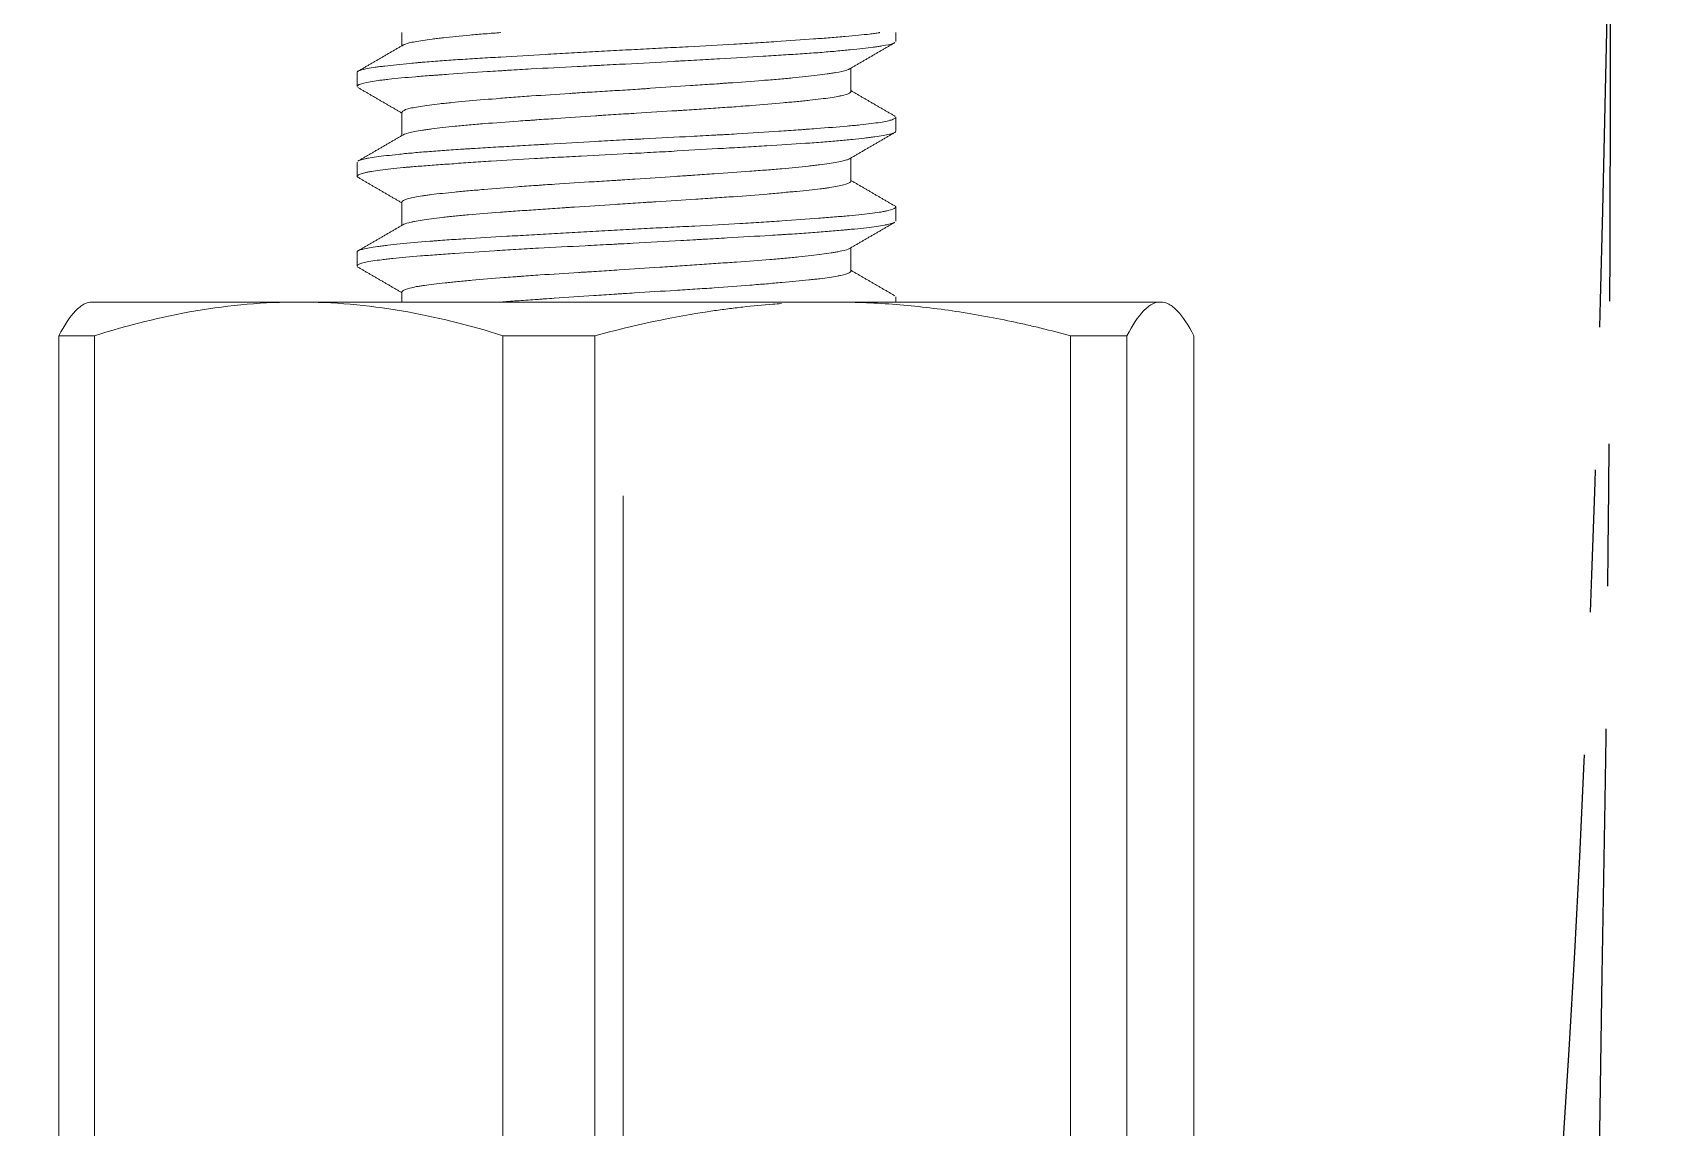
# Model space of a CAD drawing. Extents: x 8168 to 8762, y -18192 to -17772.
# Drawn here: x 8510.92 to 8529.07, y -18111.63 to -18099.44 of the extents above; entities that cross this region are included whole.
import ezdxf

# ---------------------------------------------------------------- set-up
doc = ezdxf.new("R2010")
doc.units = 0
doc.header["$MEASUREMENT"] = 0
for name, pattern in [('CENTER', [47.5, 22, -8.5, 8.5, -8.5]), ('CENTER2', [28.575, 19.05, -3.175, 3.175, -3.175]), ('HIDDEN2', [4.7625, 3.175, -1.5875])]:
    doc.linetypes.add(name, pattern=pattern)
doc.layers.add('1', color=4, linetype='HIDDEN2')
doc.layers.add('CENTER', color=1, linetype='CENTER2')

msp = doc.modelspace()

# ---------------------------------------------------------------- linework, layer by layer
at = {"layer": '1', "color": 1, "linetype": 'CENTER', "lineweight": 13}
msp.add_line((8517.493, -18057.099, 0), (8517.493, -18129.941, 0), dxfattribs=at)
at = {"layer": '1', "color": 7, "linetype": 'Continuous', "lineweight": 18}
for p, q in [((8515.03, -18099.441, 0), (8515.03, -18099.587, 0)), ((8520.53, -18099.54, 0), (8520.53, -18099.441, 0)), ((8514.53, -18099.884, 0), (8514.533, -18099.877, 0)), ((8514.53, -18099.884, 0), (8514.53, -18100.039, 0)), ((8520.03, -18100.095, 0), (8520.03, -18099.837, 0)), ((8515.03, -18100.329, 0), (8515.03, -18100.587, 0)), ((8520.53, -18100.539, 0), (8520.53, -18100.384, 0)), ((8514.53, -18100.884, 0), (8514.53, -18101.04, 0)), ((8520.03, -18101.096, 0), (8520.03, -18100.837, 0)), ((8515.03, -18101.328, 0), (8515.03, -18101.587, 0)), ((8520.53, -18101.539, 0), (8520.53, -18101.384, 0)), ((8514.53, -18101.884, 0), (8514.53, -18102.039, 0)), ((8520.03, -18102.095, 0), (8520.03, -18101.837, 0)), ((8515.03, -18102.328, 0), (8515.03, -18102.441, 0)), ((8511.581, -18102.441, 0), (8523.479, -18102.441, 0)), ((8520.53, -18102.441, 0), (8520.53, -18102.384, 0)), ((8511.208, -18122.065, 0), (8511.208, -18102.816, 0)), ((8511.604, -18102.816, 0), (8511.208, -18102.816, 0)), ((8511.604, -18122.065, 0), (8511.604, -18102.816, 0)), ((8517.18, -18102.816, 0), (8516.155, -18102.816, 0)), ((8516.155, -18122.065, 0), (8516.155, -18102.816, 0)), ((8517.18, -18122.065, 0), (8517.18, -18102.816, 0)), ((8523.106, -18102.816, 0), (8522.477, -18102.816, 0)), ((8522.477, -18122.065, 0), (8522.477, -18102.816, 0)), ((8523.106, -18122.065, 0), (8523.106, -18102.816, 0)), ((8523.852, -18122.065, 0), (8523.852, -18102.816, 0))]:
    msp.add_line(p, q, dxfattribs=at)
for points, knots in [([(8514.539, -18099.872, 0), (8514.541, -18099.87, 0), (8514.543, -18099.869, 0), (8514.554, -18099.863, 0), (8514.567, -18099.859, 0), (8514.618, -18099.845, 0), (8514.667, -18099.836, 0), (8514.74, -18099.826, 0), (8514.748, -18099.825, 0), (8514.766, -18099.822, 0), (8514.792, -18099.819, 0), (8514.821, -18099.815, 0), (8514.88, -18099.808, 0), (8514.966, -18099.798, 0), (8515.066, -18099.788, 0), (8515.146, -18099.781, 0), (8515.187, -18099.777, 0), (8515.23, -18099.773, 0), (8515.259, -18099.771, 0), (8515.274, -18099.77, 0), (8515.349, -18099.763, 0), (8515.412, -18099.759, 0), (8515.542, -18099.749, 0), (8515.678, -18099.74, 0), (8515.823, -18099.731, 0), (8515.936, -18099.724, 0), (8515.974, -18099.722, 0), (8516.052, -18099.717, 0), (8516.092, -18099.715, 0), (8516.291, -18099.703, 0), (8516.456, -18099.694, 0), (8516.711, -18099.679, 0), (8516.797, -18099.674, 0), (8516.929, -18099.667, 0), (8516.973, -18099.664, 0), (8517.062, -18099.659, 0), (8517.107, -18099.657, 0), (8517.24, -18099.649, 0), (8517.33, -18099.644, 0), (8517.508, -18099.635, 0), (8517.597, -18099.63, 0), (8517.775, -18099.621, 0), (8517.865, -18099.616, 0), (8517.998, -18099.609, 0), (8518.043, -18099.607, 0), (8518.132, -18099.603, 0), (8518.176, -18099.6, 0), (8518.394, -18099.589, 0), (8518.563, -18099.58, 0), (8518.809, -18099.566, 0), (8518.89, -18099.561, 0), (8519.009, -18099.554, 0), (8519.048, -18099.551, 0), (8519.125, -18099.546, 0), (8519.162, -18099.544, 0), (8519.348, -18099.531, 0), (8519.487, -18099.521, 0), (8519.648, -18099.509, 0), (8519.679, -18099.507, 0), (8519.741, -18099.502, 0), (8519.772, -18099.5, 0), (8519.86, -18099.493, 0), (8519.916, -18099.488, 0), (8520.072, -18099.475, 0), (8520.163, -18099.466, 0), (8520.259, -18099.454, 0), (8520.277, -18099.452, 0), (8520.304, -18099.448, 0), (8520.312, -18099.447, 0), (8520.329, -18099.444, 0), (8520.34, -18099.443, 0), (8520.35, -18099.441, 0), (8520.353, -18099.441, 0)], [0, 0, 0, 0, 0.0081922, 0.0081922, 0.0374525, 0.0374525, 0.0959731, 0.0959731, 0.1032881, 0.1032881, 0.1106032, 0.1252333, 0.1252333, 0.1544936, 0.1837539, 0.1837539, 0.1983841, 0.2056992, 0.2056992, 0.2130142, 0.2130142, 0.2422745, 0.2422745, 0.2715348, 0.3007951, 0.3007951, 0.3154253, 0.3154253, 0.3300554, 0.3300554, 0.388576, 0.388576, 0.4178363, 0.4178363, 0.4324664, 0.4324664, 0.4470966, 0.4470966, 0.4763569, 0.4763569, 0.5056172, 0.5056172, 0.5348774, 0.5348774, 0.5495076, 0.5495076, 0.5641377, 0.5641377, 0.6226583, 0.6226583, 0.6519186, 0.6519186, 0.6665488, 0.6665488, 0.6811789, 0.6811789, 0.7396995, 0.7396995, 0.7543296, 0.7543296, 0.7689598, 0.7689598, 0.7982201, 0.7982201, 0.8567407, 0.8567407, 0.8713708, 0.8713708, 0.8786859, 0.8786859, 0.886001, 0.8886784, 0.8886784, 0.8886784, 0.8886784]), ([(8515.042, -18099.58, 0), (8515.054, -18099.572, 0), (8515.076, -18099.564, 0), (8515.129, -18099.551, 0), (8515.151, -18099.547, 0), (8515.202, -18099.537, 0), (8515.26, -18099.528, 0), (8515.329, -18099.518, 0), (8515.387, -18099.51, 0), (8515.406, -18099.508, 0), (8515.448, -18099.503, 0), (8515.469, -18099.5, 0), (8515.58, -18099.488, 0), (8515.678, -18099.478, 0), (8515.841, -18099.463, 0), (8515.897, -18099.459, 0), (8515.986, -18099.452, 0), (8516.017, -18099.449, 0), (8516.075, -18099.445, 0), (8516.102, -18099.443, 0), (8516.13, -18099.441, 0)], [0, 0, 0, 0, 0.0517241, 0.0517241, 0.0816571, 0.0816571, 0.11159, 0.141523, 0.141523, 0.1564895, 0.1564895, 0.1714559, 0.1714559, 0.2313218, 0.2313218, 0.2612548, 0.2612548, 0.2762213, 0.2762213, 0.2893838, 0.2893838, 0.2893838, 0.2893838]), ([(8520.514, -18099.556, 0), (8520.51, -18099.558, 0), (8520.505, -18099.56, 0), (8520.475, -18099.571, 0), (8520.434, -18099.58, 0), (8520.363, -18099.591, 0), (8520.347, -18099.594, 0), (8520.315, -18099.599, 0), (8520.298, -18099.601, 0), (8520.244, -18099.608, 0), (8520.166, -18099.618, 0), (8520.027, -18099.632, 0), (8519.921, -18099.642, 0), (8519.836, -18099.65, 0), (8519.806, -18099.652, 0), (8519.747, -18099.657, 0), (8519.717, -18099.66, 0), (8519.623, -18099.667, 0), (8519.558, -18099.671, 0), (8519.423, -18099.681, 0), (8519.353, -18099.685, 0), (8519.244, -18099.692, 0), (8519.207, -18099.694, 0), (8519.132, -18099.699, 0), (8519.093, -18099.701, 0), (8518.899, -18099.713, 0), (8518.738, -18099.722, 0), (8518.487, -18099.736, 0), (8518.402, -18099.741, 0), (8518.272, -18099.749, 0), (8518.228, -18099.751, 0), (8518.162, -18099.755, 0), (8518.14, -18099.756, 0), (8518.096, -18099.759, 0), (8518.074, -18099.76, 0), (8517.875, -18099.771, 0), (8517.697, -18099.781, 0), (8517.429, -18099.795, 0), (8517.34, -18099.8, 0), (8517.228, -18099.806, 0), (8517.205, -18099.807, 0), (8517.161, -18099.809, 0), (8517.138, -18099.81, 0), (8517.071, -18099.814, 0), (8517.027, -18099.816, 0), (8516.806, -18099.827, 0), (8516.635, -18099.836, 0), (8516.384, -18099.85, 0), (8516.302, -18099.855, 0), (8516.2, -18099.861, 0), (8516.18, -18099.862, 0), (8516.14, -18099.865, 0), (8516.08, -18099.868, 0), (8516.022, -18099.872, 0), (8515.83, -18099.884, 0), (8515.686, -18099.894, 0), (8515.518, -18099.906, 0), (8515.468, -18099.91, 0), (8515.42, -18099.914, 0), (8515.388, -18099.916, 0), (8515.373, -18099.917, 0), (8515.295, -18099.923, 0), (8515.236, -18099.928, 0), (8515.069, -18099.941, 0), (8514.971, -18099.95, 0), (8514.865, -18099.962, 0), (8514.845, -18099.964, 0), (8514.816, -18099.968, 0), (8514.806, -18099.969, 0), (8514.788, -18099.971, 0), (8514.742, -18099.977, 0), (8514.703, -18099.983, 0), (8514.621, -18099.998, 0), (8514.581, -18100.008, 0), (8514.554, -18100.019, 0), (8514.551, -18100.02, 0), (8514.546, -18100.023, 0), (8514.544, -18100.024, 0), (8514.538, -18100.028, 0), (8514.535, -18100.03, 0), (8514.531, -18100.035, 0), (8514.53, -18100.038, 0), (8514.53, -18100.04, 0)], [0, 0, 0, 0, 0.012264, 0.012264, 0.071226, 0.071226, 0.085967, 0.085967, 0.100707, 0.100707, 0.130188, 0.15967, 0.189151, 0.189151, 0.203891, 0.203891, 0.218632, 0.218632, 0.248113, 0.248113, 0.277594, 0.277594, 0.292335, 0.292335, 0.307075, 0.307075, 0.366037, 0.366037, 0.395519, 0.395519, 0.410259, 0.410259, 0.417629, 0.417629, 0.425, 0.425, 0.483962, 0.483962, 0.513443, 0.513443, 0.520813, 0.520813, 0.528184, 0.528184, 0.542924, 0.542924, 0.601886, 0.601886, 0.631367, 0.631367, 0.638738, 0.638738, 0.646108, 0.660849, 0.660849, 0.719811, 0.719811, 0.734551, 0.741922, 0.741922, 0.749292, 0.749292, 0.778773, 0.778773, 0.837735, 0.837735, 0.852476, 0.852476, 0.859846, 0.859846, 0.867216, 0.896697, 0.896697, 0.95566, 0.95566, 0.96303, 0.96303, 0.9704, 0.9704, 0.985141, 0.985141, 1, 1, 1, 1]), ([(8520.012, -18099.848, 0), (8520.009, -18099.849, 0), (8520.006, -18099.85, 0), (8519.998, -18099.854, 0), (8519.991, -18099.856, 0), (8519.955, -18099.868, 0), (8519.913, -18099.877, 0), (8519.844, -18099.889, 0), (8519.829, -18099.891, 0), (8519.798, -18099.896, 0), (8519.782, -18099.898, 0), (8519.731, -18099.906, 0), (8519.694, -18099.911, 0), (8519.574, -18099.926, 0), (8519.484, -18099.936, 0), (8519.356, -18099.948, 0), (8519.33, -18099.95, 0), (8519.277, -18099.955, 0), (8519.249, -18099.958, 0), (8519.165, -18099.965, 0), (8519.107, -18099.969, 0), (8518.927, -18099.983, 0), (8518.8, -18099.992, 0), (8518.648, -18100.003, 0), (8518.631, -18100.004, 0), (8518.596, -18100.007, 0), (8518.579, -18100.008, 0), (8518.527, -18100.012, 0), (8518.492, -18100.014, 0), (8518.386, -18100.021, 0), (8518.315, -18100.026, 0), (8518.099, -18100.041, 0), (8517.951, -18100.051, 0), (8517.78, -18100.062, 0), (8517.761, -18100.064, 0), (8517.723, -18100.066, 0), (8517.666, -18100.07, 0), (8517.61, -18100.074, 0), (8517.496, -18100.081, 0), (8517.421, -18100.086, 0), (8517.271, -18100.095, 0), (8517.196, -18100.1, 0), (8517.084, -18100.106, 0), (8517.028, -18100.11, 0), (8516.973, -18100.113, 0), (8516.935, -18100.116, 0), (8516.917, -18100.117, 0), (8516.751, -18100.127, 0), (8516.609, -18100.137, 0), (8516.404, -18100.151, 0), (8516.338, -18100.156, 0), (8516.239, -18100.164, 0), (8516.207, -18100.166, 0), (8516.143, -18100.171, 0), (8516.111, -18100.174, 0), (8515.957, -18100.186, 0), (8515.843, -18100.196, 0), (8515.685, -18100.21, 0), (8515.635, -18100.215, 0), (8515.563, -18100.222, 0), (8515.54, -18100.224, 0), (8515.494, -18100.229, 0), (8515.473, -18100.231, 0), (8515.368, -18100.243, 0), (8515.296, -18100.252, 0), (8515.206, -18100.267, 0), (8515.179, -18100.272, 0), (8515.131, -18100.281, 0), (8515.111, -18100.286, 0), (8515.06, -18100.301, 0), (8515.04, -18100.312, 0), (8515.031, -18100.324, 0), (8515.03, -18100.326, 0), (8515.03, -18100.329, 0), (8515.03, -18100.329, 0), (8515.03, -18100.33, 0)], [0, 0, 0, 0, 0.008516, 0.008516, 0.023512, 0.023512, 0.083492, 0.083492, 0.098488, 0.098488, 0.113483, 0.113483, 0.143473, 0.143473, 0.203454, 0.203454, 0.218449, 0.218449, 0.233444, 0.233444, 0.263435, 0.263435, 0.323416, 0.323416, 0.330913, 0.330913, 0.338411, 0.338411, 0.353406, 0.353406, 0.383396, 0.383396, 0.443377, 0.443377, 0.450875, 0.450875, 0.458372, 0.473368, 0.473368, 0.503358, 0.503358, 0.533348, 0.533348, 0.548344, 0.555841, 0.555841, 0.563339, 0.563339, 0.62332, 0.62332, 0.65331, 0.65331, 0.668305, 0.668305, 0.6833, 0.6833, 0.743281, 0.743281, 0.773272, 0.773272, 0.788267, 0.788267, 0.803262, 0.803262, 0.863243, 0.863243, 0.893233, 0.893233, 0.923223, 0.923223, 0.983204, 0.983204, 0.998199, 0.998199, 1, 1, 1, 1]), ([(8515.049, -18100.576, 0), (8515.052, -18100.574, 0), (8515.056, -18100.572, 0), (8515.085, -18100.561, 0), (8515.122, -18100.552, 0), (8515.198, -18100.538, 0), (8515.227, -18100.533, 0), (8515.274, -18100.526, 0), (8515.291, -18100.523, 0), (8515.326, -18100.518, 0), (8515.344, -18100.516, 0), (8515.439, -18100.503, 0), (8515.526, -18100.493, 0), (8515.649, -18100.481, 0), (8515.674, -18100.478, 0), (8515.726, -18100.474, 0), (8515.753, -18100.471, 0), (8515.835, -18100.464, 0), (8515.891, -18100.459, 0), (8516.068, -18100.445, 0), (8516.193, -18100.436, 0), (8516.359, -18100.424, 0), (8516.393, -18100.422, 0), (8516.445, -18100.418, 0), (8516.462, -18100.417, 0), (8516.497, -18100.415, 0), (8516.514, -18100.413, 0), (8516.602, -18100.407, 0), (8516.672, -18100.402, 0), (8516.888, -18100.388, 0), (8517.035, -18100.378, 0), (8517.205, -18100.366, 0), (8517.224, -18100.365, 0), (8517.262, -18100.362, 0), (8517.281, -18100.361, 0), (8517.338, -18100.357, 0), (8517.376, -18100.355, 0), (8517.49, -18100.347, 0), (8517.566, -18100.343, 0), (8517.793, -18100.328, 0), (8517.943, -18100.319, 0), (8518.111, -18100.309, 0), (8518.129, -18100.308, 0), (8518.166, -18100.305, 0), (8518.222, -18100.302, 0), (8518.276, -18100.298, 0), (8518.384, -18100.291, 0), (8518.526, -18100.282, 0), (8518.662, -18100.272, 0), (8518.762, -18100.265, 0), (8518.795, -18100.262, 0), (8518.86, -18100.257, 0), (8518.892, -18100.255, 0), (8519.051, -18100.242, 0), (8519.168, -18100.232, 0), (8519.33, -18100.217, 0), (8519.382, -18100.213, 0), (8519.456, -18100.206, 0), (8519.481, -18100.203, 0), (8519.528, -18100.198, 0), (8519.55, -18100.196, 0), (8519.66, -18100.184, 0), (8519.736, -18100.175, 0), (8519.831, -18100.161, 0), (8519.86, -18100.156, 0), (8519.898, -18100.149, 0), (8519.91, -18100.146, 0), (8519.933, -18100.141, 0), (8519.943, -18100.139, 0), (8519.99, -18100.126, 0), (8520.014, -18100.116, 0), (8520.027, -18100.104, 0), (8520.03, -18100.1, 0), (8520.03, -18100.096, 0), (8520.03, -18100.095, 0), (8520.03, -18100.095, 0), (8520.03, -18100.095, 0)], [0, 0, 0, 0, 0.012066, 0.012066, 0.072394, 0.072394, 0.102558, 0.102558, 0.11764, 0.11764, 0.132722, 0.132722, 0.19305, 0.19305, 0.208132, 0.208132, 0.223214, 0.223214, 0.253378, 0.253378, 0.313707, 0.313707, 0.328789, 0.328789, 0.33633, 0.33633, 0.343871, 0.343871, 0.374035, 0.374035, 0.434363, 0.434363, 0.441904, 0.441904, 0.449445, 0.449445, 0.464527, 0.464527, 0.494691, 0.494691, 0.555019, 0.555019, 0.56256, 0.56256, 0.570101, 0.585183, 0.585183, 0.615347, 0.645512, 0.645512, 0.660594, 0.660594, 0.675676, 0.675676, 0.736004, 0.736004, 0.766168, 0.766168, 0.78125, 0.78125, 0.796332, 0.796332, 0.85666, 0.85666, 0.886824, 0.886824, 0.901906, 0.901906, 0.916988, 0.916988, 0.977317, 0.977317, 0.992399, 0.99994, 0.99994, 1, 1, 1, 1]), ([(8520.53, -18100.541, 0), (8520.53, -18100.543, 0), (8520.529, -18100.544, 0), (8520.525, -18100.551, 0), (8520.517, -18100.555, 0), (8520.503, -18100.561, 0), (8520.5, -18100.562, 0), (8520.493, -18100.564, 0), (8520.482, -18100.568, 0), (8520.469, -18100.571, 0), (8520.44, -18100.578, 0), (8520.394, -18100.587, 0), (8520.333, -18100.596, 0), (8520.281, -18100.603, 0), (8520.254, -18100.607, 0), (8520.224, -18100.61, 0), (8520.204, -18100.613, 0), (8520.194, -18100.614, 0), (8520.141, -18100.62, 0), (8520.05, -18100.63, 0), (8519.895, -18100.645, 0), (8519.779, -18100.655, 0), (8519.687, -18100.662, 0), (8519.655, -18100.664, 0), (8519.59, -18100.669, 0), (8519.557, -18100.671, 0), (8519.389, -18100.683, 0), (8519.246, -18100.692, 0), (8519.017, -18100.706, 0), (8518.939, -18100.71, 0), (8518.818, -18100.717, 0), (8518.777, -18100.72, 0), (8518.694, -18100.724, 0), (8518.653, -18100.727, 0), (8518.443, -18100.739, 0), (8518.272, -18100.749, 0), (8518.009, -18100.764, 0), (8517.92, -18100.769, 0), (8517.786, -18100.776, 0), (8517.741, -18100.779, 0), (8517.651, -18100.784, 0), (8517.606, -18100.786, 0), (8517.382, -18100.798, 0), (8517.204, -18100.807, 0), (8516.94, -18100.82, 0), (8516.852, -18100.825, 0), (8516.677, -18100.834, 0), (8516.591, -18100.839, 0), (8516.339, -18100.853, 0), (8516.178, -18100.862, 0), (8515.984, -18100.874, 0), (8515.946, -18100.877, 0), (8515.87, -18100.882, 0), (8515.833, -18100.884, 0), (8515.722, -18100.892, 0), (8515.652, -18100.897, 0), (8515.516, -18100.907, 0), (8515.451, -18100.911, 0), (8515.326, -18100.921, 0), (8515.266, -18100.925, 0), (8515.181, -18100.932, 0), (8515.153, -18100.935, 0), (8515.113, -18100.938, 0), (8515.099, -18100.939, 0), (8515.073, -18100.941, 0), (8515.009, -18100.947, 0), (8514.95, -18100.953, 0), (8514.82, -18100.967, 0), (8514.748, -18100.976, 0), (8514.683, -18100.987, 0), (8514.676, -18100.988, 0), (8514.662, -18100.991, 0), (8514.656, -18100.992, 0), (8514.637, -18100.996, 0), (8514.625, -18100.998, 0), (8514.594, -18101.006, 0), (8514.559, -18101.016, 0), (8514.541, -18101.025, 0), (8514.53, -18101.035, 0), (8514.529, -18101.04, 0), (8514.532, -18101.046, 0), (8514.533, -18101.047, 0), (8514.536, -18101.05, 0), (8514.539, -18101.052, 0), (8514.542, -18101.054, 0), (8514.544, -18101.055, 0)], [0, 0, 0, 0, 0.009973, 0.009973, 0.037677, 0.037677, 0.044603, 0.044603, 0.051529, 0.06538, 0.06538, 0.093084, 0.120788, 0.120788, 0.13464, 0.141566, 0.141566, 0.148492, 0.148492, 0.176196, 0.2039, 0.231604, 0.231604, 0.245456, 0.245456, 0.259308, 0.259308, 0.314716, 0.314716, 0.34242, 0.34242, 0.356271, 0.356271, 0.370123, 0.370123, 0.425531, 0.425531, 0.453235, 0.453235, 0.467087, 0.467087, 0.480939, 0.480939, 0.536347, 0.536347, 0.564051, 0.564051, 0.591755, 0.591755, 0.647162, 0.647162, 0.661014, 0.661014, 0.674866, 0.674866, 0.70257, 0.70257, 0.730274, 0.730274, 0.757978, 0.757978, 0.77183, 0.77183, 0.778756, 0.778756, 0.785682, 0.813386, 0.813386, 0.868794, 0.868794, 0.87572, 0.87572, 0.882646, 0.882646, 0.896498, 0.896498, 0.924201, 0.951905, 0.951905, 0.979609, 0.979609, 0.986535, 0.986535, 0.993461, 1, 1, 1, 1]), ([(8514.546, -18100.868, 0), (8514.556, -18100.863, 0), (8514.571, -18100.858, 0), (8514.6, -18100.85, 0), (8514.61, -18100.848, 0), (8514.632, -18100.843, 0), (8514.644, -18100.841, 0), (8514.683, -18100.834, 0), (8514.713, -18100.83, 0), (8514.812, -18100.816, 0), (8514.893, -18100.806, 0), (8515.013, -18100.794, 0), (8515.038, -18100.791, 0), (8515.089, -18100.786, 0), (8515.115, -18100.784, 0), (8515.197, -18100.776, 0), (8515.254, -18100.771, 0), (8515.374, -18100.762, 0), (8515.437, -18100.757, 0), (8515.569, -18100.747, 0), (8515.638, -18100.743, 0), (8515.728, -18100.737, 0), (8515.746, -18100.736, 0), (8515.782, -18100.734, 0), (8515.837, -18100.73, 0), (8515.893, -18100.727, 0), (8516.007, -18100.72, 0), (8516.162, -18100.711, 0), (8516.324, -18100.702, 0), (8516.449, -18100.694, 0), (8516.512, -18100.691, 0), (8516.597, -18100.686, 0), (8516.64, -18100.683, 0), (8516.835, -18100.672, 0), (8517.01, -18100.662, 0), (8517.275, -18100.647, 0), (8517.365, -18100.642, 0), (8517.499, -18100.635, 0), (8517.544, -18100.633, 0), (8517.612, -18100.629, 0), (8517.635, -18100.628, 0), (8517.68, -18100.626, 0), (8517.702, -18100.625, 0), (8517.904, -18100.614, 0), (8518.08, -18100.605, 0), (8518.34, -18100.592, 0), (8518.426, -18100.587, 0), (8518.532, -18100.581, 0), (8518.554, -18100.58, 0), (8518.596, -18100.578, 0), (8518.617, -18100.577, 0), (8518.68, -18100.573, 0), (8518.721, -18100.571, 0), (8518.926, -18100.559, 0), (8519.081, -18100.549, 0), (8519.302, -18100.534, 0), (8519.374, -18100.529, 0), (8519.461, -18100.523, 0), (8519.478, -18100.522, 0), (8519.512, -18100.519, 0), (8519.563, -18100.516, 0), (8519.612, -18100.512, 0), (8519.771, -18100.5, 0), (8519.885, -18100.491, 0), (8520.014, -18100.48, 0), (8520.051, -18100.476, 0), (8520.087, -18100.473, 0), (8520.11, -18100.471, 0), (8520.121, -18100.469, 0), (8520.178, -18100.464, 0), (8520.219, -18100.459, 0), (8520.331, -18100.445, 0), (8520.391, -18100.435, 0), (8520.446, -18100.423, 0), (8520.457, -18100.42, 0), (8520.475, -18100.415, 0), (8520.484, -18100.413, 0), (8520.505, -18100.405, 0), (8520.516, -18100.4, 0), (8520.528, -18100.391, 0), (8520.53, -18100.387, 0), (8520.53, -18100.384, 0)], [0, 0, 0, 0, 0.032546, 0.032546, 0.047287, 0.047287, 0.062028, 0.062028, 0.091509, 0.091509, 0.150471, 0.150471, 0.165211, 0.165211, 0.179952, 0.179952, 0.209433, 0.209433, 0.238914, 0.238914, 0.268395, 0.268395, 0.275765, 0.275765, 0.283136, 0.297876, 0.297876, 0.327357, 0.356838, 0.356838, 0.371579, 0.378949, 0.38632, 0.38632, 0.445282, 0.445282, 0.474763, 0.474763, 0.489503, 0.489503, 0.496874, 0.496874, 0.504244, 0.504244, 0.563206, 0.563206, 0.592687, 0.592687, 0.600057, 0.600057, 0.607428, 0.607428, 0.622168, 0.622168, 0.68113, 0.68113, 0.710612, 0.710612, 0.717982, 0.717982, 0.725352, 0.740093, 0.740093, 0.799055, 0.799055, 0.813795, 0.821166, 0.821166, 0.828536, 0.828536, 0.858017, 0.858017, 0.916979, 0.916979, 0.93172, 0.93172, 0.94646, 0.94646, 0.975941, 0.975941, 1, 1, 1, 1]), ([(8520.018, -18100.844, 0), (8520.012, -18100.848, 0), (8520.004, -18100.852, 0), (8519.981, -18100.86, 0), (8519.965, -18100.864, 0), (8519.905, -18100.878, 0), (8519.853, -18100.888, 0), (8519.756, -18100.902, 0), (8519.72, -18100.907, 0), (8519.662, -18100.915, 0), (8519.642, -18100.917, 0), (8519.601, -18100.922, 0), (8519.579, -18100.925, 0), (8519.468, -18100.937, 0), (8519.369, -18100.947, 0), (8519.205, -18100.961, 0), (8519.149, -18100.966, 0), (8519.06, -18100.973, 0), (8519.029, -18100.975, 0), (8518.968, -18100.98, 0), (8518.936, -18100.982, 0), (8518.778, -18100.994, 0), (8518.645, -18101.003, 0), (8518.437, -18101.018, 0), (8518.366, -18101.023, 0), (8518.275, -18101.029, 0), (8518.257, -18101.03, 0), (8518.22, -18101.033, 0), (8518.165, -18101.036, 0), (8518.11, -18101.04, 0), (8517.926, -18101.053, 0), (8517.777, -18101.063, 0), (8517.588, -18101.075, 0), (8517.531, -18101.079, 0), (8517.474, -18101.082, 0), (8517.436, -18101.085, 0), (8517.417, -18101.086, 0), (8517.322, -18101.092, 0), (8517.246, -18101.096, 0), (8517.022, -18101.11, 0), (8516.876, -18101.119, 0), (8516.696, -18101.131, 0), (8516.66, -18101.133, 0), (8516.607, -18101.137, 0), (8516.589, -18101.138, 0), (8516.554, -18101.141, 0), (8516.537, -18101.142, 0), (8516.45, -18101.148, 0), (8516.382, -18101.153, 0), (8516.185, -18101.168, 0), (8516.06, -18101.178, 0), (8515.913, -18101.19, 0), (8515.884, -18101.193, 0), (8515.828, -18101.197, 0), (8515.8, -18101.2, 0), (8515.719, -18101.207, 0), (8515.668, -18101.212, 0), (8515.523, -18101.226, 0), (8515.436, -18101.235, 0), (8515.341, -18101.247, 0), (8515.323, -18101.249, 0), (8515.288, -18101.254, 0), (8515.272, -18101.256, 0), (8515.225, -18101.263, 0), (8515.169, -18101.273, 0), (8515.125, -18101.283, 0), (8515.097, -18101.29, 0), (8515.089, -18101.293, 0), (8515.074, -18101.298, 0), (8515.067, -18101.301, 0), (8515.04, -18101.312, 0), (8515.03, -18101.321, 0), (8515.03, -18101.329, 0)], [0, 0, 0, 0, 0.023615, 0.023615, 0.053433, 0.053433, 0.113071, 0.113071, 0.142889, 0.142889, 0.157799, 0.157799, 0.172708, 0.172708, 0.232345, 0.232345, 0.262164, 0.262164, 0.277073, 0.277073, 0.291983, 0.291983, 0.35162, 0.35162, 0.381439, 0.381439, 0.388893, 0.388893, 0.396348, 0.411257, 0.411257, 0.470895, 0.470895, 0.485804, 0.493259, 0.493259, 0.500714, 0.500714, 0.530532, 0.530532, 0.59017, 0.59017, 0.605079, 0.605079, 0.612534, 0.612534, 0.619988, 0.619988, 0.649807, 0.649807, 0.709444, 0.709444, 0.724354, 0.724354, 0.739263, 0.739263, 0.769082, 0.769082, 0.828719, 0.828719, 0.843628, 0.843628, 0.858538, 0.858538, 0.888356, 0.918175, 0.918175, 0.933084, 0.933084, 0.947994, 0.947994, 1, 1, 1, 1]), ([(8515.041, -18101.58, 0), (8515.053, -18101.572, 0), (8515.074, -18101.565, 0), (8515.114, -18101.555, 0), (8515.124, -18101.553, 0), (8515.146, -18101.548, 0), (8515.157, -18101.546, 0), (8515.195, -18101.538, 0), (8515.223, -18101.534, 0), (8515.317, -18101.519, 0), (8515.392, -18101.509, 0), (8515.501, -18101.497, 0), (8515.524, -18101.494, 0), (8515.57, -18101.489, 0), (8515.594, -18101.487, 0), (8515.668, -18101.479, 0), (8515.719, -18101.474, 0), (8515.881, -18101.46, 0), (8515.997, -18101.45, 0), (8516.156, -18101.439, 0), (8516.188, -18101.436, 0), (8516.253, -18101.432, 0), (8516.286, -18101.429, 0), (8516.385, -18101.422, 0), (8516.521, -18101.413, 0), (8516.662, -18101.403, 0), (8516.77, -18101.396, 0), (8516.824, -18101.392, 0), (8516.879, -18101.388, 0), (8516.916, -18101.386, 0), (8516.935, -18101.384, 0), (8517.102, -18101.373, 0), (8517.252, -18101.363, 0), (8517.479, -18101.348, 0), (8517.555, -18101.343, 0), (8517.669, -18101.336, 0), (8517.707, -18101.334, 0), (8517.764, -18101.33, 0), (8517.783, -18101.329, 0), (8517.821, -18101.327, 0), (8517.84, -18101.326, 0), (8518.01, -18101.315, 0), (8518.158, -18101.306, 0), (8518.374, -18101.292, 0), (8518.445, -18101.287, 0), (8518.55, -18101.28, 0), (8518.585, -18101.277, 0), (8518.654, -18101.272, 0), (8518.688, -18101.27, 0), (8518.855, -18101.258, 0), (8518.98, -18101.248, 0), (8519.157, -18101.233, 0), (8519.214, -18101.228, 0), (8519.325, -18101.218, 0), (8519.377, -18101.213, 0), (8519.525, -18101.199, 0), (8519.613, -18101.19, 0), (8519.709, -18101.178, 0), (8519.727, -18101.176, 0), (8519.762, -18101.171, 0), (8519.78, -18101.169, 0), (8519.828, -18101.161, 0), (8519.857, -18101.157, 0), (8519.934, -18101.142, 0), (8519.972, -18101.132, 0), (8520.003, -18101.119, 0), (8520.008, -18101.117, 0), (8520.017, -18101.112, 0), (8520.021, -18101.109, 0), (8520.028, -18101.103, 0), (8520.03, -18101.099, 0), (8520.03, -18101.095, 0)], [0, 0, 0, 0, 0.049329, 0.049329, 0.064295, 0.064295, 0.079262, 0.079262, 0.109195, 0.109195, 0.169061, 0.169061, 0.184027, 0.184027, 0.198993, 0.198993, 0.228926, 0.228926, 0.288792, 0.288792, 0.303759, 0.303759, 0.318725, 0.318725, 0.348658, 0.378591, 0.378591, 0.393557, 0.401041, 0.401041, 0.408524, 0.408524, 0.46839, 0.46839, 0.498323, 0.498323, 0.513289, 0.513289, 0.520772, 0.520772, 0.528256, 0.528256, 0.588121, 0.588121, 0.618054, 0.618054, 0.633021, 0.633021, 0.647987, 0.647987, 0.707853, 0.707853, 0.737786, 0.737786, 0.767719, 0.767719, 0.827585, 0.827585, 0.842551, 0.842551, 0.857518, 0.857518, 0.887451, 0.887451, 0.947317, 0.947317, 0.962283, 0.962283, 0.97725, 0.97725, 1, 1, 1, 1]), ([(8514.53, -18101.884, 0), (8514.53, -18101.882, 0), (8514.531, -18101.88, 0), (8514.534, -18101.876, 0), (8514.538, -18101.872, 0), (8514.544, -18101.869, 0), (8514.548, -18101.866, 0), (8514.551, -18101.865, 0), (8514.565, -18101.86, 0), (8514.58, -18101.855, 0), (8514.637, -18101.842, 0), (8514.691, -18101.833, 0), (8514.776, -18101.821, 0), (8514.795, -18101.818, 0), (8514.823, -18101.815, 0), (8514.833, -18101.814, 0), (8514.853, -18101.811, 0), (8514.905, -18101.805, 0), (8514.961, -18101.799, 0), (8515.106, -18101.784, 0), (8515.216, -18101.774, 0), (8515.354, -18101.763, 0), (8515.369, -18101.762, 0), (8515.401, -18101.76, 0), (8515.417, -18101.758, 0), (8515.465, -18101.755, 0), (8515.498, -18101.752, 0), (8515.599, -18101.745, 0), (8515.668, -18101.741, 0), (8515.883, -18101.727, 0), (8516.035, -18101.718, 0), (8516.237, -18101.707, 0), (8516.278, -18101.704, 0), (8516.36, -18101.7, 0), (8516.402, -18101.697, 0), (8516.527, -18101.69, 0), (8516.696, -18101.68, 0), (8516.87, -18101.67, 0), (8517.001, -18101.663, 0), (8517.046, -18101.66, 0), (8517.134, -18101.655, 0), (8517.179, -18101.653, 0), (8517.314, -18101.645, 0), (8517.404, -18101.64, 0), (8517.582, -18101.631, 0), (8517.672, -18101.626, 0), (8517.849, -18101.617, 0), (8517.938, -18101.612, 0), (8518.071, -18101.606, 0), (8518.115, -18101.603, 0), (8518.203, -18101.599, 0), (8518.247, -18101.597, 0), (8518.465, -18101.585, 0), (8518.633, -18101.576, 0), (8518.876, -18101.562, 0), (8518.955, -18101.557, 0), (8519.072, -18101.549, 0), (8519.11, -18101.547, 0), (8519.186, -18101.542, 0), (8519.224, -18101.54, 0), (8519.407, -18101.527, 0), (8519.543, -18101.517, 0), (8519.731, -18101.503, 0), (8519.791, -18101.498, 0), (8519.877, -18101.491, 0), (8519.905, -18101.489, 0), (8519.959, -18101.485, 0), (8519.985, -18101.482, 0), (8520.111, -18101.471, 0), (8520.198, -18101.462, 0), (8520.307, -18101.448, 0), (8520.34, -18101.443, 0), (8520.384, -18101.436, 0), (8520.397, -18101.433, 0), (8520.423, -18101.428, 0), (8520.434, -18101.426, 0), (8520.487, -18101.413, 0), (8520.514, -18101.403, 0), (8520.527, -18101.391, 0), (8520.529, -18101.389, 0), (8520.531, -18101.384, 0), (8520.53, -18101.381, 0), (8520.528, -18101.376, 0), (8520.525, -18101.374, 0), (8520.521, -18101.371, 0)], [0, 0, 0, 0, 0.01112, 0.01112, 0.025021, 0.031972, 0.031972, 0.038922, 0.038922, 0.066725, 0.066725, 0.12233, 0.12233, 0.136231, 0.136231, 0.143182, 0.143182, 0.150132, 0.177935, 0.177935, 0.23354, 0.23354, 0.24049, 0.24049, 0.247441, 0.247441, 0.261342, 0.261342, 0.289145, 0.289145, 0.34475, 0.34475, 0.358651, 0.358651, 0.372552, 0.372552, 0.400355, 0.428157, 0.428157, 0.442059, 0.442059, 0.45596, 0.45596, 0.483762, 0.483762, 0.511565, 0.511565, 0.539367, 0.539367, 0.553269, 0.553269, 0.56717, 0.56717, 0.622775, 0.622775, 0.650578, 0.650578, 0.664479, 0.664479, 0.67838, 0.67838, 0.733985, 0.733985, 0.761788, 0.761788, 0.775689, 0.775689, 0.78959, 0.78959, 0.845195, 0.845195, 0.872998, 0.872998, 0.886899, 0.886899, 0.9008, 0.9008, 0.956405, 0.956405, 0.970306, 0.970306, 0.984208, 0.984208, 1, 1, 1, 1]), ([(8520.513, -18101.557, 0), (8520.513, -18101.557, 0), (8520.502, -18101.562, 0), (8520.487, -18101.566, 0), (8520.46, -18101.573, 0), (8520.445, -18101.577, 0), (8520.428, -18101.58, 0), (8520.416, -18101.582, 0), (8520.41, -18101.583, 0), (8520.351, -18101.594, 0), (8520.285, -18101.603, 0), (8520.163, -18101.618, 0), (8520.119, -18101.623, 0), (8520.048, -18101.63, 0), (8520.023, -18101.632, 0), (8519.985, -18101.636, 0), (8519.972, -18101.637, 0), (8519.945, -18101.64, 0), (8519.878, -18101.646, 0), (8519.806, -18101.652, 0), (8519.686, -18101.662, 0), (8519.623, -18101.667, 0), (8519.492, -18101.676, 0), (8519.423, -18101.681, 0), (8519.334, -18101.686, 0), (8519.316, -18101.687, 0), (8519.279, -18101.69, 0), (8519.261, -18101.691, 0), (8519.205, -18101.694, 0), (8519.168, -18101.697, 0), (8518.978, -18101.708, 0), (8518.819, -18101.717, 0), (8518.571, -18101.731, 0), (8518.486, -18101.736, 0), (8518.378, -18101.743, 0), (8518.356, -18101.744, 0), (8518.313, -18101.746, 0), (8518.248, -18101.75, 0), (8518.182, -18101.754, 0), (8517.963, -18101.766, 0), (8517.786, -18101.776, 0), (8517.562, -18101.788, 0), (8517.518, -18101.791, 0), (8517.45, -18101.794, 0), (8517.428, -18101.795, 0), (8517.383, -18101.798, 0), (8517.36, -18101.799, 0), (8517.247, -18101.805, 0), (8517.158, -18101.809, 0), (8516.893, -18101.823, 0), (8516.72, -18101.832, 0), (8516.508, -18101.843, 0), (8516.466, -18101.846, 0), (8516.382, -18101.85, 0), (8516.341, -18101.853, 0), (8516.218, -18101.86, 0), (8516.138, -18101.865, 0), (8515.904, -18101.879, 0), (8515.757, -18101.889, 0), (8515.584, -18101.902, 0), (8515.55, -18101.904, 0), (8515.483, -18101.909, 0), (8515.45, -18101.911, 0), (8515.355, -18101.919, 0), (8515.294, -18101.923, 0), (8515.122, -18101.937, 0), (8515.019, -18101.946, 0), (8514.907, -18101.957, 0), (8514.885, -18101.96, 0), (8514.844, -18101.964, 0), (8514.824, -18101.967, 0), (8514.768, -18101.974, 0), (8514.701, -18101.983, 0), (8514.622, -18101.998, 0), (8514.585, -18102.008, 0), (8514.556, -18102.018, 0), (8514.545, -18102.023, 0), (8514.533, -18102.032, 0), (8514.53, -18102.036, 0), (8514.53, -18102.04, 0)], [0, 0, 0, 0, 0.001887, 0.031368, 0.031368, 0.046108, 0.053479, 0.053479, 0.060849, 0.060849, 0.119811, 0.119811, 0.149292, 0.149292, 0.164033, 0.164033, 0.171403, 0.171403, 0.178774, 0.208255, 0.208255, 0.237736, 0.237736, 0.267217, 0.267217, 0.274587, 0.274587, 0.281958, 0.281958, 0.296698, 0.296698, 0.35566, 0.35566, 0.385142, 0.385142, 0.392512, 0.392512, 0.399882, 0.414623, 0.414623, 0.473585, 0.473585, 0.488326, 0.488326, 0.495696, 0.495696, 0.503066, 0.503066, 0.532547, 0.532547, 0.59151, 0.59151, 0.60625, 0.60625, 0.620991, 0.620991, 0.650472, 0.650472, 0.709434, 0.709434, 0.724175, 0.724175, 0.738915, 0.738915, 0.768397, 0.768397, 0.827359, 0.827359, 0.8421, 0.8421, 0.85684, 0.85684, 0.886321, 0.915802, 0.945284, 0.945284, 0.974765, 0.974765, 1, 1, 1, 1]), ([(8520.013, -18101.847, 0), (8520.009, -18101.849, 0), (8520.006, -18101.85, 0), (8519.979, -18101.861, 0), (8519.943, -18101.87, 0), (8519.881, -18101.882, 0), (8519.868, -18101.885, 0), (8519.84, -18101.889, 0), (8519.825, -18101.892, 0), (8519.778, -18101.899, 0), (8519.744, -18101.904, 0), (8519.633, -18101.919, 0), (8519.548, -18101.929, 0), (8519.426, -18101.941, 0), (8519.401, -18101.944, 0), (8519.35, -18101.949, 0), (8519.323, -18101.951, 0), (8519.243, -18101.958, 0), (8519.187, -18101.963, 0), (8519.013, -18101.977, 0), (8518.889, -18101.986, 0), (8518.723, -18101.998, 0), (8518.689, -18102, 0), (8518.622, -18102.005, 0), (8518.587, -18102.007, 0), (8518.484, -18102.015, 0), (8518.344, -18102.024, 0), (8518.199, -18102.034, 0), (8518.089, -18102.042, 0), (8518.052, -18102.044, 0), (8517.978, -18102.049, 0), (8517.94, -18102.052, 0), (8517.751, -18102.064, 0), (8517.601, -18102.074, 0), (8517.375, -18102.088, 0), (8517.3, -18102.093, 0), (8517.187, -18102.1, 0), (8517.15, -18102.102, 0), (8517.093, -18102.106, 0), (8517.074, -18102.107, 0), (8517.037, -18102.109, 0), (8517.018, -18102.111, 0), (8516.851, -18102.121, 0), (8516.707, -18102.13, 0), (8516.499, -18102.144, 0), (8516.413, -18102.151, 0), (8516.33, -18102.157, 0), (8516.296, -18102.159, 0), (8516.28, -18102.16, 0), (8516.231, -18102.164, 0), (8516.198, -18102.167, 0), (8516.04, -18102.179, 0), (8515.921, -18102.189, 0), (8515.757, -18102.204, 0), (8515.704, -18102.209, 0), (8515.641, -18102.214, 0), (8515.629, -18102.216, 0), (8515.604, -18102.218, 0), (8515.568, -18102.222, 0), (8515.534, -18102.225, 0), (8515.422, -18102.237, 0), (8515.345, -18102.246, 0), (8515.263, -18102.258, 0), (8515.247, -18102.26, 0), (8515.217, -18102.265, 0), (8515.203, -18102.267, 0), (8515.163, -18102.275, 0), (8515.139, -18102.28, 0), (8515.08, -18102.295, 0), (8515.053, -18102.305, 0), (8515.036, -18102.317, 0), (8515.034, -18102.32, 0), (8515.031, -18102.324, 0), (8515.03, -18102.327, 0), (8515.03, -18102.329, 0)], [0, 0, 0, 0, 0.010555, 0.010555, 0.070536, 0.070536, 0.085531, 0.085531, 0.100526, 0.100526, 0.130517, 0.130517, 0.190498, 0.190498, 0.205493, 0.205493, 0.220488, 0.220488, 0.250478, 0.250478, 0.310459, 0.310459, 0.325454, 0.325454, 0.340449, 0.340449, 0.37044, 0.40043, 0.40043, 0.415425, 0.415425, 0.43042, 0.43042, 0.490401, 0.490401, 0.520391, 0.520391, 0.535387, 0.535387, 0.542884, 0.542884, 0.550382, 0.550382, 0.610362, 0.610362, 0.640353, 0.64785, 0.64785, 0.655348, 0.655348, 0.670343, 0.670343, 0.730324, 0.730324, 0.760314, 0.760314, 0.767812, 0.767812, 0.775309, 0.790305, 0.790305, 0.850285, 0.850285, 0.86528, 0.86528, 0.880276, 0.880276, 0.910266, 0.910266, 0.970247, 0.970247, 0.985242, 0.985242, 1, 1, 1, 1]), ([(8516.13, -18102.441, 0), (8516.188, -18102.436, 0), (8516.248, -18102.432, 0), (8516.375, -18102.423, 0), (8516.46, -18102.417, 0), (8516.547, -18102.411, 0), (8516.583, -18102.409, 0), (8516.6, -18102.407, 0), (8516.654, -18102.404, 0), (8516.69, -18102.401, 0), (8516.87, -18102.389, 0), (8517.017, -18102.379, 0), (8517.242, -18102.364, 0), (8517.317, -18102.359, 0), (8517.413, -18102.352, 0), (8517.432, -18102.351, 0), (8517.47, -18102.349, 0), (8517.489, -18102.348, 0), (8517.546, -18102.344, 0), (8517.584, -18102.341, 0), (8517.774, -18102.33, 0), (8517.924, -18102.32, 0), (8518.109, -18102.309, 0), (8518.146, -18102.307, 0), (8518.22, -18102.302, 0), (8518.257, -18102.299, 0), (8518.366, -18102.292, 0), (8518.437, -18102.288, 0), (8518.646, -18102.273, 0), (8518.779, -18102.263, 0), (8518.938, -18102.251, 0), (8518.97, -18102.248, 0), (8519.032, -18102.243, 0), (8519.062, -18102.241, 0), (8519.151, -18102.233, 0), (8519.208, -18102.228, 0), (8519.372, -18102.214, 0), (8519.471, -18102.204, 0), (8519.583, -18102.193, 0), (8519.604, -18102.19, 0), (8519.646, -18102.186, 0), (8519.666, -18102.183, 0), (8519.724, -18102.176, 0), (8519.794, -18102.167, 0), (8519.853, -18102.157, 0), (8519.892, -18102.15, 0), (8519.904, -18102.147, 0), (8519.927, -18102.142, 0), (8519.937, -18102.14, 0), (8519.986, -18102.127, 0), (8520.011, -18102.117, 0), (8520.028, -18102.103, 0), (8520.03, -18102.099, 0), (8520.03, -18102.095, 0)], [0.284642, 0.284642, 0.284642, 0.284642, 0.312621, 0.312621, 0.342727, 0.3502535, 0.3502535, 0.35778, 0.35778, 0.372833, 0.372833, 0.433045, 0.433045, 0.463151, 0.463151, 0.4706775, 0.4706775, 0.478204, 0.478204, 0.493257, 0.493257, 0.5534689, 0.5534689, 0.5685219, 0.5685219, 0.5835749, 0.5835749, 0.6136809, 0.6136809, 0.6738929, 0.6738929, 0.6889459, 0.6889459, 0.7039989, 0.7039989, 0.7341049, 0.7341049, 0.7943169, 0.7943169, 0.8093699, 0.8093699, 0.8244229, 0.8244229, 0.8545288, 0.8846348, 0.8846348, 0.8996878, 0.8996878, 0.9147408, 0.9147408, 0.9749528, 0.9749528, 1, 1, 1, 1]), ([(8511.208, -18102.816, 0), (8511.27, -18102.698, 0), (8511.331, -18102.604, 0), (8511.425, -18102.507, 0), (8511.456, -18102.482, 0), (8511.518, -18102.449, 0), (8511.55, -18102.441, 0), (8511.581, -18102.441, 0)], [0, 0, 0, 0, 0.5, 0.5, 0.75, 0.75, 1, 1, 1, 1]), ([(8513.88, -18102.441, 0), (8513.689, -18102.441, 0), (8513.498, -18102.449, 0), (8513.114, -18102.482, 0), (8512.923, -18102.507, 0), (8512.353, -18102.604, 0), (8511.977, -18102.699, 0), (8511.604, -18102.816, 0)], [0, 0, 0, 0, 0.25, 0.25, 0.5, 0.5, 1, 1, 1, 1]), ([(8516.155, -18102.816, 0), (8515.78, -18102.698, 0), (8515.403, -18102.604, 0), (8514.835, -18102.507, 0), (8514.645, -18102.482, 0), (8514.263, -18102.449, 0), (8514.072, -18102.441, 0), (8513.88, -18102.441, 0)], [0, 0, 0, 0, 0.5, 0.5, 0.75, 0.75, 1, 1, 1, 1]), ([(8519.256, -18102.459, 0), (8519.224, -18102.461, 0), (8519.192, -18102.463, 0), (8519.049, -18102.474, 0), (8518.938, -18102.484, 0), (8518.77, -18102.503, 0), (8518.714, -18102.51, 0), (8518.603, -18102.524, 0), (8518.101, -18102.593, 0), (8517.61, -18102.7, 0), (8517.18, -18102.816, 0)], [0, 0, 0, 0, 0.045251, 0.045251, 0.204376, 0.204376, 0.283938, 0.283938, 0.363501, 1, 1, 1, 1]), ([(8522.477, -18102.816, 0), (8522.369, -18102.787, 0), (8522.206, -18102.745, 0), (8522.041, -18102.706, 0), (8521.931, -18102.681, 0), (8521.876, -18102.669, 0), (8521.601, -18102.611, 0), (8521.38, -18102.571, 0), (8520.938, -18102.507, 0), (8520.716, -18102.482, 0), (8520.273, -18102.449, 0), (8520.051, -18102.441, 0), (8519.829, -18102.441, 0)], [0, 0, 0, 0, 0.125, 0.1875, 0.1875, 0.25, 0.25, 0.5, 0.5, 0.75, 0.75, 1, 1, 1, 1]), ([(8523.479, -18102.441, 0), (8523.448, -18102.441, 0), (8523.417, -18102.449, 0), (8523.354, -18102.482, 0), (8523.322, -18102.507, 0), (8523.229, -18102.604, 0), (8523.167, -18102.699, 0), (8523.106, -18102.816, 0)], [0, 0, 0, 0, 0.25, 0.25, 0.5, 0.5, 1, 1, 1, 1]), ([(8523.852, -18102.816, 0), (8523.791, -18102.698, 0), (8523.729, -18102.604, 0), (8523.636, -18102.507, 0), (8523.605, -18102.482, 0), (8523.542, -18102.449, 0), (8523.511, -18102.441, 0), (8523.479, -18102.441, 0)], [0, 0, 0, 0, 0.5, 0.5, 0.75, 0.75, 1, 1, 1, 1])]:
    msp.add_open_spline(points, degree=3, knots=knots, dxfattribs=at)
for points in [[(8515.047, -18099.577, 0), (8514.789, -18099.726, 0), (8514.532, -18099.876, 0)], [(8520.007, -18099.85, 0), (8520.264, -18099.701, 0), (8520.522, -18099.552, 0)], [(8514.537, -18100.051, 0), (8514.784, -18100.194, 0), (8515.03, -18100.337, 0)], [(8520.525, -18100.373, 0), (8520.277, -18100.23, 0), (8520.03, -18100.086, 0)], [(8520.014, -18100.847, 0), (8520.271, -18100.697, 0), (8520.529, -18100.548, 0)], [(8515.054, -18100.573, 0), (8514.797, -18100.722, 0), (8514.54, -18100.871, 0)], [(8514.536, -18101.05, 0), (8514.783, -18101.194, 0), (8515.03, -18101.337, 0)], [(8520.527, -18101.375, 0), (8520.279, -18101.231, 0), (8520.03, -18101.086, 0)], [(8515.047, -18101.577, 0), (8514.79, -18101.726, 0), (8514.533, -18101.875, 0)], [(8520.007, -18101.85, 0), (8520.264, -18101.701, 0), (8520.522, -18101.552, 0)], [(8514.532, -18102.048, 0), (8514.781, -18102.192, 0), (8515.03, -18102.337, 0)], [(8520.522, -18102.372, 0), (8520.276, -18102.229, 0), (8520.03, -18102.087, 0)]]:
    msp.add_open_spline(points, degree=2, dxfattribs=at)
at = {"layer": 'CENTER', "color": 1, "linetype": 'CENTER2', "ltscale": 0.5}
for points in [[(8476.172, -18108.655), (8480.978, -18092.089), (8492.958, -18088.915), (8505.569, -18133.247), (8519.263, -18135.018), (8527.798, -18114.12), (8528.493, -18097.441, 0)], [(8578.756, -18108.655), (8573.95, -18092.089), (8561.97, -18088.915), (8549.359, -18133.247), (8535.665, -18135.018), (8528.433, -18107.996), (8528.493, -18097.441, 0)]]:
    msp.add_spline(points, degree=3, dxfattribs=at)

doc.saveas('drawing.dxf')
